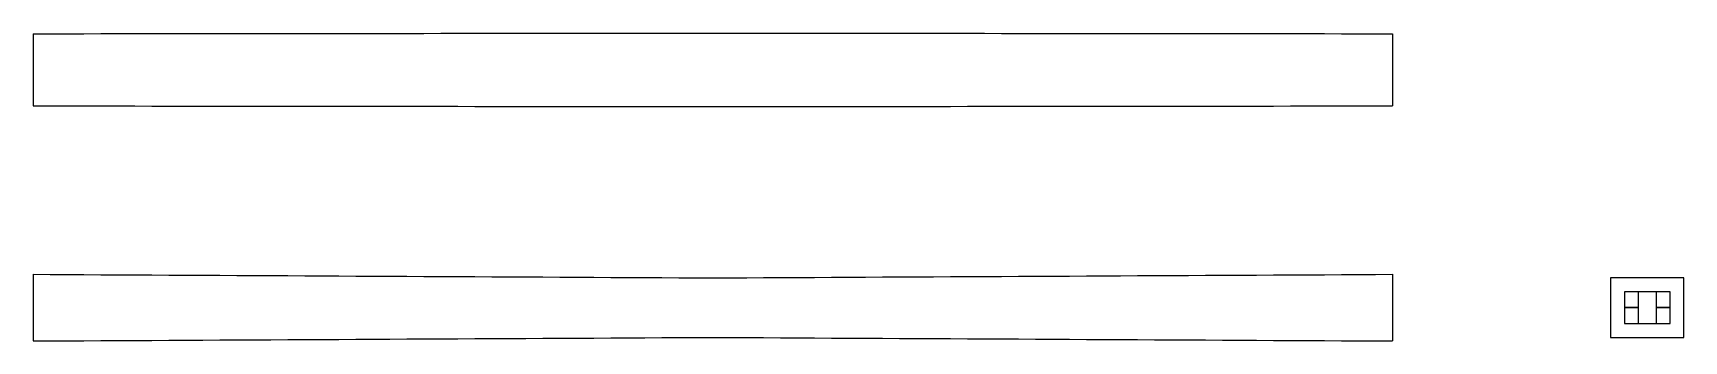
# Model space of a CAD drawing. Header units: inches. Extents: x 0 to 9.72, y -0.2 to 1.62.
import ezdxf

# ---------------------------------------------------------------- set-up
doc = ezdxf.new("R2010")
doc.units = ezdxf.units.IN

msp = doc.modelspace()

# ---------------------------------------------------------------- linework, layer by layer
at = {"layer": 'FRONT'}
for p, q in [((0, 0.196012), (0.1, 0.195487)), ((0, 0.196012), (0, -0.196012)), ((0.1, 0.195487), (0.2, 0.194962)), ((0.2, 0.194962), (0.3, 0.194436)), ((0.3, 0.194436), (0.4, 0.193911)), ((7.6, 0.193911), (7.7, 0.194436)), ((7.7, 0.194436), (7.8, 0.194962)), ((7.8, 0.194962), (7.9, 0.195487)), ((7.9, 0.195487), (8, 0.196012)), ((8, 0.196012), (8, -0.196012)), ((0.4, 0.193911), (0.5, 0.193386)), ((0.5, 0.193386), (0.6, 0.192861)), ((0.6, 0.192861), (0.7, 0.192335)), ((0.7, 0.192335), (0.8, 0.19181)), ((0.8, 0.19181), (0.9, 0.191285)), ((0.9, 0.191285), (1, 0.190759)), ((1, 0.190759), (1.1, 0.190234)), ((1.1, 0.190234), (1.2, 0.189709)), ((1.2, 0.189709), (1.3, 0.189183)), ((1.3, 0.189183), (1.4, 0.188658)), ((1.4, 0.188658), (1.5, 0.188133)), ((1.5, 0.188133), (1.6, 0.187607)), ((1.6, 0.187607), (1.7, 0.187082)), ((1.7, 0.187082), (1.8, 0.186557)), ((1.8, 0.186557), (1.9, 0.186032)), ((1.9, 0.186032), (2, 0.185506)), ((2, 0.185506), (2.1, 0.184981)), ((2.1, 0.184981), (2.2, 0.184456)), ((2.2, 0.184456), (2.3, 0.18393)), ((2.3, 0.18393), (2.4, 0.183405)), ((2.4, 0.183405), (2.5, 0.18288)), ((2.5, 0.18288), (2.6, 0.182354)), ((2.6, 0.182354), (2.7, 0.181829)), ((2.7, 0.181829), (2.8, 0.181304)), ((2.8, 0.181304), (2.9, 0.180778)), ((2.9, 0.180778), (3, 0.180253)), ((3, 0.180253), (3.1, 0.179728)), ((3.1, 0.179728), (3.2, 0.179202)), ((3.2, 0.179202), (3.3, 0.178677)), ((3.3, 0.178677), (3.4, 0.178152)), ((3.4, 0.178152), (3.5, 0.177627)), ((3.5, 0.177627), (3.6, 0.177101)), ((3.6, 0.177101), (3.7, 0.176576)), ((3.7, 0.176576), (3.8, 0.176051)), ((3.8, 0.176051), (3.9, 0.175525)), ((3.9, 0.175525), (4, 0.175)), ((4, 0.175), (4.1, 0.175525)), ((4.1, 0.175525), (4.2, 0.176051)), ((4.2, 0.176051), (4.3, 0.176576)), ((4.3, 0.176576), (4.4, 0.177101)), ((4.4, 0.177101), (4.5, 0.177627)), ((4.5, 0.177627), (4.6, 0.178152)), ((4.6, 0.178152), (4.7, 0.178677)), ((4.7, 0.178677), (4.8, 0.179202)), ((4.8, 0.179202), (4.9, 0.179728)), ((4.9, 0.179728), (5, 0.180253)), ((5, 0.180253), (5.1, 0.180778)), ((5.1, 0.180778), (5.2, 0.181304)), ((5.2, 0.181304), (5.3, 0.181829)), ((5.3, 0.181829), (5.4, 0.182354)), ((5.4, 0.182354), (5.5, 0.18288)), ((5.5, 0.18288), (5.6, 0.183405)), ((5.6, 0.183405), (5.7, 0.18393)), ((5.7, 0.18393), (5.8, 0.184456)), ((5.8, 0.184456), (5.9, 0.184981)), ((5.9, 0.184981), (6, 0.185506)), ((6, 0.185506), (6.1, 0.186032)), ((6.1, 0.186032), (6.2, 0.186557)), ((6.2, 0.186557), (6.3, 0.187082)), ((6.3, 0.187082), (6.4, 0.187607)), ((6.4, 0.187607), (6.5, 0.188133)), ((6.5, 0.188133), (6.6, 0.188658)), ((6.6, 0.188658), (6.7, 0.189183)), ((6.7, 0.189183), (6.8, 0.189709)), ((6.8, 0.189709), (6.9, 0.190234)), ((6.9, 0.190234), (7, 0.190759)), ((7, 0.190759), (7.1, 0.191285)), ((7.1, 0.191285), (7.2, 0.19181)), ((7.2, 0.19181), (7.3, 0.192335)), ((7.3, 0.192335), (7.4, 0.192861)), ((7.4, 0.192861), (7.5, 0.193386)), ((7.5, 0.193386), (7.6, 0.193911)), ((0.3, -0.194436), (0.4, -0.193911)), ((0.4, -0.193911), (0.5, -0.193386)), ((0.5, -0.193386), (0.6, -0.192861)), ((0.6, -0.192861), (0.7, -0.192335)), ((0.7, -0.192335), (0.8, -0.19181)), ((0.8, -0.19181), (0.9, -0.191285)), ((0.9, -0.191285), (1, -0.190759)), ((1, -0.190759), (1.1, -0.190234)), ((1.1, -0.190234), (1.2, -0.189709)), ((1.2, -0.189709), (1.3, -0.189183)), ((1.3, -0.189183), (1.4, -0.188658)), ((1.4, -0.188658), (1.5, -0.188133)), ((1.5, -0.188133), (1.6, -0.187607)), ((1.6, -0.187607), (1.7, -0.187082)), ((1.7, -0.187082), (1.8, -0.186557)), ((1.8, -0.186557), (1.9, -0.186032)), ((1.9, -0.186032), (2, -0.185506)), ((2, -0.185506), (2.1, -0.184981)), ((2.1, -0.184981), (2.2, -0.184456)), ((2.2, -0.184456), (2.3, -0.18393)), ((2.3, -0.18393), (2.4, -0.183405)), ((2.4, -0.183405), (2.5, -0.18288)), ((2.5, -0.18288), (2.6, -0.182354)), ((2.6, -0.182354), (2.7, -0.181829)), ((2.7, -0.181829), (2.8, -0.181304)), ((2.8, -0.181304), (2.9, -0.180778)), ((2.9, -0.180778), (3, -0.180253)), ((3, -0.180253), (3.1, -0.179728)), ((3.1, -0.179728), (3.2, -0.179202)), ((3.2, -0.179202), (3.3, -0.178677)), ((3.3, -0.178677), (3.4, -0.178152)), ((3.4, -0.178152), (3.5, -0.177627)), ((3.5, -0.177627), (3.6, -0.177101)), ((3.6, -0.177101), (3.7, -0.176576)), ((3.7, -0.176576), (3.8, -0.176051)), ((3.8, -0.176051), (3.9, -0.175525)), ((3.9, -0.175525), (4, -0.175)), ((4, -0.175), (4.1, -0.175525)), ((4.1, -0.175525), (4.2, -0.176051)), ((4.2, -0.176051), (4.3, -0.176576)), ((4.3, -0.176576), (4.4, -0.177101)), ((4.4, -0.177101), (4.5, -0.177627)), ((4.5, -0.177627), (4.6, -0.178152)), ((4.6, -0.178152), (4.7, -0.178677)), ((4.7, -0.178677), (4.8, -0.179202)), ((4.8, -0.179202), (4.9, -0.179728)), ((4.9, -0.179728), (5, -0.180253)), ((5, -0.180253), (5.1, -0.180778)), ((5.1, -0.180778), (5.2, -0.181304)), ((5.2, -0.181304), (5.3, -0.181829)), ((5.3, -0.181829), (5.4, -0.182354)), ((5.4, -0.182354), (5.5, -0.18288)), ((5.5, -0.18288), (5.6, -0.183405)), ((5.6, -0.183405), (5.7, -0.18393)), ((5.7, -0.18393), (5.8, -0.184456)), ((5.8, -0.184456), (5.9, -0.184981)), ((5.9, -0.184981), (6, -0.185506)), ((6, -0.185506), (6.1, -0.186032)), ((6.1, -0.186032), (6.2, -0.186557)), ((6.2, -0.186557), (6.3, -0.187082)), ((6.3, -0.187082), (6.4, -0.187607)), ((6.4, -0.187607), (6.5, -0.188133)), ((6.5, -0.188133), (6.6, -0.188658)), ((6.6, -0.188658), (6.7, -0.189183)), ((6.7, -0.189183), (6.8, -0.189709)), ((6.8, -0.189709), (6.9, -0.190234)), ((6.9, -0.190234), (7, -0.190759)), ((7, -0.190759), (7.1, -0.191285)), ((7.1, -0.191285), (7.2, -0.19181)), ((7.2, -0.19181), (7.3, -0.192335)), ((7.3, -0.192335), (7.4, -0.192861)), ((7.4, -0.192861), (7.5, -0.193386)), ((7.5, -0.193386), (7.6, -0.193911)), ((7.6, -0.193911), (7.7, -0.194436)), ((0, -0.196012), (0.1, -0.195487)), ((0.1, -0.195487), (0.2, -0.194962)), ((0.2, -0.194962), (0.3, -0.194436)), ((7.7, -0.194436), (7.8, -0.194962)), ((7.8, -0.194962), (7.9, -0.195487)), ((7.9, -0.195487), (8, -0.196012))]:
    msp.add_line(p, q, dxfattribs=at)
at = {"layer": 'SECTION'}
for p, q in [((9.716306, 0.175), (9.283694, 0.175)), ((9.283694, 0.175), (9.283694, -0.175)), ((9.716306, -0.175), (9.716306, 0.175)), ((9.634295, 0.092988), (9.365705, 0.092988)), ((9.365705, 0.092988), (9.365705, -0.092988)), ((9.447717, 0.092988), (9.365705, 0.092988)), ((9.365705, 0.092988), (9.365705, 0)), ((9.365705, 0), (9.447717, 0)), ((9.447717, 0), (9.365705, 0)), ((9.365705, 0), (9.365705, -0.092988)), ((9.447717, 0), (9.447717, 0.092988)), ((9.447717, -0.092988), (9.447717, 0)), ((9.634295, 0.092988), (9.552283, 0.092988)), ((9.552283, 0.092988), (9.552283, 0)), ((9.552283, 0), (9.634295, 0)), ((9.634295, 0), (9.552283, 0)), ((9.552283, 0), (9.552283, -0.092988)), ((9.634295, -0.092988), (9.634295, 0.092988)), ((9.634295, 0), (9.634295, 0.092988)), ((9.634295, -0.092988), (9.634295, 0)), ((9.365705, -0.092988), (9.634295, -0.092988)), ((9.365705, -0.092988), (9.447717, -0.092988)), ((9.552283, -0.092988), (9.634295, -0.092988)), ((9.283694, -0.175), (9.716306, -0.175))]:
    msp.add_line(p, q, dxfattribs=at)
at = {"layer": 'TOP'}
for p, q in [((0, 1.611114), (0.1, 1.611217)), ((0, 1.611114), (0, 1.186724)), ((0.1, 1.611217), (0.2, 1.611319)), ((0.2, 1.611319), (0.3, 1.611422)), ((0.3, 1.611422), (0.4, 1.611525)), ((0.4, 1.611525), (0.5, 1.611628)), ((0.5, 1.611628), (0.6, 1.611731)), ((0.6, 1.611731), (0.7, 1.611833)), ((0.7, 1.611833), (0.8, 1.611936)), ((0.8, 1.611936), (0.9, 1.612039)), ((0.9, 1.612039), (1, 1.612142)), ((1, 1.612142), (1.1, 1.612245)), ((1.1, 1.612245), (1.2, 1.612347)), ((1.2, 1.612347), (1.3, 1.61245)), ((1.3, 1.61245), (1.4, 1.612553)), ((1.4, 1.612553), (1.5, 1.612656)), ((1.5, 1.612656), (1.6, 1.612758)), ((1.6, 1.612758), (1.7, 1.612861)), ((1.7, 1.612861), (1.8, 1.612964)), ((1.8, 1.612964), (1.9, 1.613067)), ((1.9, 1.613067), (2, 1.61317)), ((2, 1.61317), (2.1, 1.613272)), ((2.1, 1.613272), (2.2, 1.613375)), ((2.2, 1.613375), (2.3, 1.613478)), ((2.3, 1.613478), (2.4, 1.613581)), ((2.4, 1.613581), (2.5, 1.613684)), ((2.5, 1.613684), (2.6, 1.613786)), ((2.6, 1.613786), (2.7, 1.613889)), ((2.7, 1.613889), (2.8, 1.613992)), ((2.8, 1.613992), (2.9, 1.614095)), ((2.9, 1.614095), (3, 1.614198)), ((3, 1.614198), (3.1, 1.6143)), ((3.1, 1.6143), (3.2, 1.614403)), ((3.2, 1.614403), (3.3, 1.614506)), ((3.3, 1.614506), (3.4, 1.614609)), ((3.4, 1.614609), (3.5, 1.614711)), ((3.5, 1.614711), (3.6, 1.614814)), ((3.6, 1.614814), (3.7, 1.614917)), ((3.7, 1.614917), (3.8, 1.61502)), ((3.8, 1.61502), (3.9, 1.615123)), ((3.9, 1.615123), (4, 1.615225)), ((4, 1.615225), (4.1, 1.615123)), ((4.1, 1.615123), (4.2, 1.61502)), ((4.2, 1.61502), (4.3, 1.614917)), ((4.3, 1.614917), (4.4, 1.614814)), ((4.4, 1.614814), (4.5, 1.614711)), ((4.5, 1.614711), (4.6, 1.614609)), ((4.6, 1.614609), (4.7, 1.614506)), ((4.7, 1.614506), (4.8, 1.614403)), ((4.8, 1.614403), (4.9, 1.6143)), ((4.9, 1.6143), (5, 1.614198)), ((5, 1.614198), (5.1, 1.614095)), ((5.1, 1.614095), (5.2, 1.613992)), ((5.2, 1.613992), (5.3, 1.613889)), ((5.3, 1.613889), (5.4, 1.613786)), ((5.4, 1.613786), (5.5, 1.613684)), ((5.5, 1.613684), (5.6, 1.613581)), ((5.6, 1.613581), (5.7, 1.613478)), ((5.7, 1.613478), (5.8, 1.613375)), ((5.8, 1.613375), (5.9, 1.613272)), ((5.9, 1.613272), (6, 1.61317)), ((6, 1.61317), (6.1, 1.613067)), ((6.1, 1.613067), (6.2, 1.612964)), ((6.2, 1.612964), (6.3, 1.612861)), ((6.3, 1.612861), (6.4, 1.612758)), ((6.4, 1.612758), (6.5, 1.612656)), ((6.5, 1.612656), (6.6, 1.612553)), ((6.6, 1.612553), (6.7, 1.61245)), ((6.7, 1.61245), (6.8, 1.612347)), ((6.8, 1.612347), (6.9, 1.612245)), ((6.9, 1.612245), (7, 1.612142)), ((7, 1.612142), (7.1, 1.612039)), ((7.1, 1.612039), (7.2, 1.611936)), ((7.2, 1.611936), (7.3, 1.611833)), ((7.3, 1.611833), (7.4, 1.611731)), ((7.4, 1.611731), (7.5, 1.611628)), ((7.5, 1.611628), (7.6, 1.611525)), ((7.6, 1.611525), (7.7, 1.611422)), ((7.7, 1.611422), (7.8, 1.611319)), ((7.8, 1.611319), (7.9, 1.611217)), ((7.9, 1.611217), (8, 1.611114)), ((8, 1.611114), (8, 1.186724)), ((0, 1.186724), (0.1, 1.186621)), ((0.1, 1.186621), (0.2, 1.186519)), ((0.2, 1.186519), (0.3, 1.186416)), ((0.3, 1.186416), (0.4, 1.186313)), ((0.4, 1.186313), (0.5, 1.18621)), ((0.5, 1.18621), (0.6, 1.186107)), ((0.6, 1.186107), (0.7, 1.186005)), ((0.7, 1.186005), (0.8, 1.185902)), ((0.8, 1.185902), (0.9, 1.185799)), ((0.9, 1.185799), (1, 1.185696)), ((1, 1.185696), (1.1, 1.185593)), ((1.1, 1.185593), (1.2, 1.185491)), ((1.2, 1.185491), (1.3, 1.185388)), ((1.3, 1.185388), (1.4, 1.185285)), ((1.4, 1.185285), (1.5, 1.185182)), ((1.5, 1.185182), (1.6, 1.18508)), ((1.6, 1.18508), (1.7, 1.184977)), ((1.7, 1.184977), (1.8, 1.184874)), ((1.8, 1.184874), (1.9, 1.184771)), ((1.9, 1.184771), (2, 1.184668)), ((2, 1.184668), (2.1, 1.184566)), ((2.1, 1.184566), (2.2, 1.184463)), ((2.2, 1.184463), (2.3, 1.18436)), ((2.3, 1.18436), (2.4, 1.184257)), ((2.4, 1.184257), (2.5, 1.184154)), ((2.5, 1.184154), (2.6, 1.184052)), ((2.6, 1.184052), (2.7, 1.183949)), ((2.7, 1.183949), (2.8, 1.183846)), ((2.8, 1.183846), (2.9, 1.183743)), ((2.9, 1.183743), (3, 1.183641)), ((3, 1.183641), (3.1, 1.183538)), ((3.1, 1.183538), (3.2, 1.183435)), ((3.2, 1.183435), (3.3, 1.183332)), ((3.3, 1.183332), (3.4, 1.183229)), ((3.4, 1.183229), (3.5, 1.183127)), ((3.5, 1.183127), (3.6, 1.183024)), ((3.6, 1.183024), (3.7, 1.182921)), ((3.7, 1.182921), (3.8, 1.182818)), ((3.8, 1.182818), (3.9, 1.182715)), ((3.9, 1.182715), (4, 1.182613)), ((4, 1.182613), (4.1, 1.182715)), ((4.1, 1.182715), (4.2, 1.182818)), ((4.2, 1.182818), (4.3, 1.182921)), ((4.3, 1.182921), (4.4, 1.183024)), ((4.4, 1.183024), (4.5, 1.183127)), ((4.5, 1.183127), (4.6, 1.183229)), ((4.6, 1.183229), (4.7, 1.183332)), ((4.7, 1.183332), (4.8, 1.183435)), ((4.8, 1.183435), (4.9, 1.183538)), ((4.9, 1.183538), (5, 1.183641)), ((5, 1.183641), (5.1, 1.183743)), ((5.1, 1.183743), (5.2, 1.183846)), ((5.2, 1.183846), (5.3, 1.183949)), ((5.3, 1.183949), (5.4, 1.184052)), ((5.4, 1.184052), (5.5, 1.184154)), ((5.5, 1.184154), (5.6, 1.184257)), ((5.6, 1.184257), (5.7, 1.18436)), ((5.7, 1.18436), (5.8, 1.184463)), ((5.8, 1.184463), (5.9, 1.184566)), ((5.9, 1.184566), (6, 1.184668)), ((6, 1.184668), (6.1, 1.184771)), ((6.1, 1.184771), (6.2, 1.184874)), ((6.2, 1.184874), (6.3, 1.184977)), ((6.3, 1.184977), (6.4, 1.18508)), ((6.4, 1.18508), (6.5, 1.185182)), ((6.5, 1.185182), (6.6, 1.185285)), ((6.6, 1.185285), (6.7, 1.185388)), ((6.7, 1.185388), (6.8, 1.185491)), ((6.8, 1.185491), (6.9, 1.185593)), ((6.9, 1.185593), (7, 1.185696)), ((7, 1.185696), (7.1, 1.185799)), ((7.1, 1.185799), (7.2, 1.185902)), ((7.2, 1.185902), (7.3, 1.186005)), ((7.3, 1.186005), (7.4, 1.186107)), ((7.4, 1.186107), (7.5, 1.18621)), ((7.5, 1.18621), (7.6, 1.186313)), ((7.6, 1.186313), (7.7, 1.186416)), ((7.7, 1.186416), (7.8, 1.186519)), ((7.8, 1.186519), (7.9, 1.186621)), ((7.9, 1.186621), (8, 1.186724))]:
    msp.add_line(p, q, dxfattribs=at)

doc.saveas('drawing.dxf')
